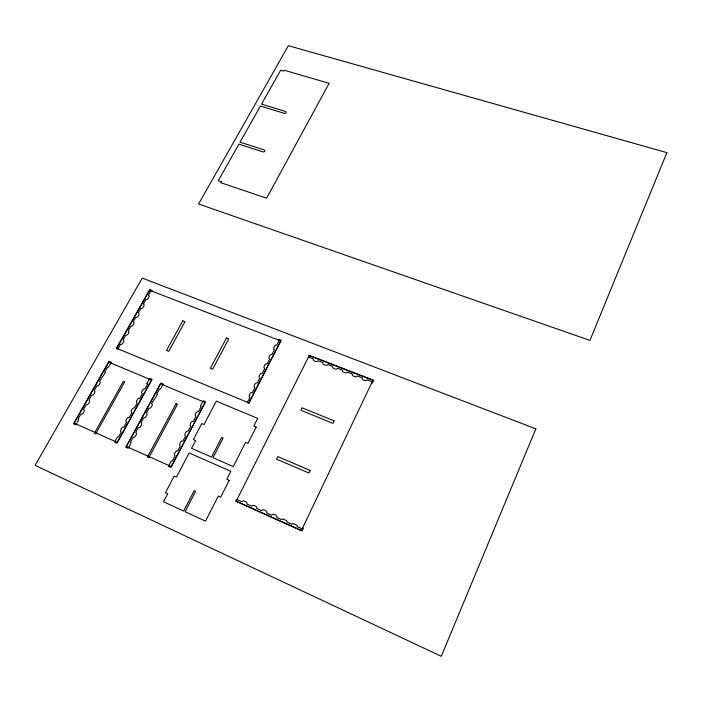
<?xml version="1.0" encoding="UTF-8"?>
<svg xmlns="http://www.w3.org/2000/svg" width="702" height="702" viewBox="0 0 702 702"><rect width="100%" height="100%" fill="white"/><g stroke="black" fill="none" stroke-linecap="round" stroke-linejoin="round"><path stroke-width="1.05" d="M278.343 340.005L278.694 339.32L281.177 340.277L248.762 403.404L247.341 402.413L249.886 397.411C247.832 397.095 250.386 391.435 252.369 392.567L254.852 387.75C252.834 387.478 255.238 381.835 257.327 382.941L259.784 378.15C257.722 377.79 260.302 372.253 262.241 373.367L264.689 368.603C262.688 368.375 265.066 362.776 267.137 363.855L269.568 359.126C267.559 358.871 269.937 353.334 271.99 354.413L274.412 349.71C272.367 349.342 274.833 343.962 276.816 345.015L279.22 340.347M150.895 290.76L148.412 295.156C150.605 295.814 147.227 300.605 145.911 299.552L143.41 303.975C145.665 304.659 142.173 309.459 140.9 308.397L138.382 312.846C140.611 313.531 137.162 318.348 135.863 317.295L133.327 321.77C135.547 322.464 132.064 327.351 130.791 326.255L128.238 330.747C130.493 331.476 126.939 336.346 125.684 335.258L123.122 339.777C125.325 340.488 121.911 345.402 120.551 344.322L117.875 348.991L116.251 348.71L149.798 289.557L152.062 290.435L151.693 291.076M372.235 381.748L367.234 379.808C366.979 381.818 360.837 379.896 362.25 377.878L357.283 375.947C356.976 377.992 350.956 375.982 352.325 374.026L347.393 372.104C347.121 374.087 341.102 372.209 342.479 370.2L337.574 368.296C337.171 370.34 331.318 368.313 332.687 366.4L327.816 364.505C327.492 366.497 321.586 364.601 322.964 362.627L318.129 360.749C317.62 362.846 311.925 360.749 313.311 358.88L308.38 356.941L308.854 355.212L373.762 380.37L372.534 382.959L371.797 382.669M302.659 527.825L303.404 528.167L302.053 531.01L235.626 501.167L236.846 499.561L241.909 501.798C242.515 499.447 248.385 502.255 246.832 504.01L251.772 506.23C252.378 503.861 258.292 506.686 256.739 508.45L261.714 510.687C262.32 508.309 268.252 511.135 266.707 512.925L271.727 515.171C272.323 512.785 278.299 515.628 276.755 517.435L281.8 519.699L282.66 518.883L286.855 520.744L286.864 521.972L291.953 524.254L292.813 523.429L297.034 525.307L297.051 526.535L302.176 528.834M221.279 181.897L220.893 182.713L266.62 198.175L329.141 83.31L284.275 70.235L283.476 71.051L280.651 70.244L261.521 104.115L285.451 111.434A1.211 0.983 -22.4 0 1 285.968 112.724A1.211 0.983 -22.4 0 1 284.371 113.364L260.442 106.028L240.031 142.164L264.11 149.903A1.228 1.009 -24.4 0 1 264.619 151.237A1.228 1.009 -24.4 0 1 263.004 151.895L238.917 144.129L218.287 180.651L221.279 181.897M200.386 406.107L201.07 406.721L198.508 411.565C196.981 410.363 193.673 415.803 195.937 416.426L193.366 421.305C191.9 420.05 188.487 425.535 190.777 426.193L188.18 431.107C186.644 429.861 183.345 435.38 185.582 436.03L182.968 440.97C181.406 439.742 178.089 445.243 180.353 445.919L177.72 450.895C176.299 449.605 172.806 455.159 175.088 455.879L172.446 460.881L171.358 460.916L168.48 466.33L170.946 467.435L205.616 401.772L203.168 400.745L200.403 406.037M157.441 394.48L151.588 403.448C153.791 404.106 150.561 409.336 148.973 408.239L146.349 413.039C148.552 413.671 145.261 419.015 143.726 417.865L141.084 422.701C143.357 423.42 139.847 428.773 138.443 427.553L135.784 432.414C138.101 433.143 134.468 438.548 133.126 437.302L130.458 442.199L131.063 443.015L128.185 448.288L125.798 447.218L160.846 383.029L163.215 384.02L160.425 389.127L159.372 389.171L156.792 393.91L157.441 394.48M146.902 383.599L147.552 384.187L144.963 388.908C143.55 387.75 140.128 392.866 142.357 393.638L139.742 398.385C138.338 397.209 134.854 402.395 137.127 403.15L134.494 407.923C133.09 406.712 129.624 412.048 131.862 412.715L129.212 417.523C127.878 416.312 124.272 421.507 126.562 422.341L123.903 427.176C122.525 425.938 118.971 431.318 121.235 432.028L118.55 436.898L117.471 436.969L114.593 442.199L116.962 443.26L152.08 379.361L149.728 378.378L146.92 383.52M105.44 372.464L99.552 381.204C101.702 381.853 98.35 387.013 96.911 385.872L94.261 390.549C96.472 391.312 92.927 396.393 91.602 395.244L88.935 399.947C91.155 400.754 87.671 405.774 86.258 404.677L83.573 409.406C85.749 410.073 82.336 415.321 80.879 414.162L78.176 418.927L78.747 419.726L75.842 424.85L73.543 423.824L108.994 361.328L111.276 362.285L108.477 367.225L107.432 367.295L104.817 371.92L105.44 372.499M666.9 152.65L589.943 340.391L198.578 203.975L288.346 45.683L666.9 152.65M535.854 428.843L441.286 656.317L35.1 465.365L142.225 278.097L535.854 428.843M372.938 380.282L301.404 530.449L236.214 501.158L309.222 355.589L372.938 380.282M310.196 470.445L308.95 473.016L276.597 459.161L277.852 456.625L310.196 470.445M334.134 420.84L332.932 423.332L300.825 410.249L302.044 407.792L334.134 420.84M229.177 480.335L220.665 497.113L218.304 496.051L205.537 521.174L185.091 511.74L195.595 491.382L194.156 490.733L183.643 511.074L163.522 501.781L167.725 493.769L165.426 492.716L174.131 476.158L176.421 477.184L189.128 452.974L230.87 471.323L226.816 479.291L229.177 480.335M256.169 427.106L247.946 443.313L245.603 442.313L233.275 466.584L212.978 457.704L223.131 438.039L221.692 437.425L211.548 457.072L191.558 448.332L195.621 440.584L193.34 439.592L201.755 423.587L204.028 424.561L216.304 401.149L257.739 418.418L253.826 426.123L256.169 427.106M280.633 340.891L248.806 402.851L116.681 348.332L149.614 290.268L280.633 340.891M205.01 402.474L171.191 466.532L126.421 446.498L160.609 383.871L205.01 402.474M226.518 337.96L210.398 368.252L212.671 369.173L228.782 338.855L226.518 337.96M176.097 403.703L147.402 457.09L148.798 457.713L177.474 404.291L176.097 403.703M182.81 320.796L166.506 350.438L168.708 351.333L185.003 321.656L182.81 320.796M151.474 380.045L117.216 442.383L74.166 423.13L108.749 362.144L151.474 380.045M123.359 381.353L94.322 433.327L95.656 433.924L124.684 381.914L123.359 381.353"/></g></svg>
